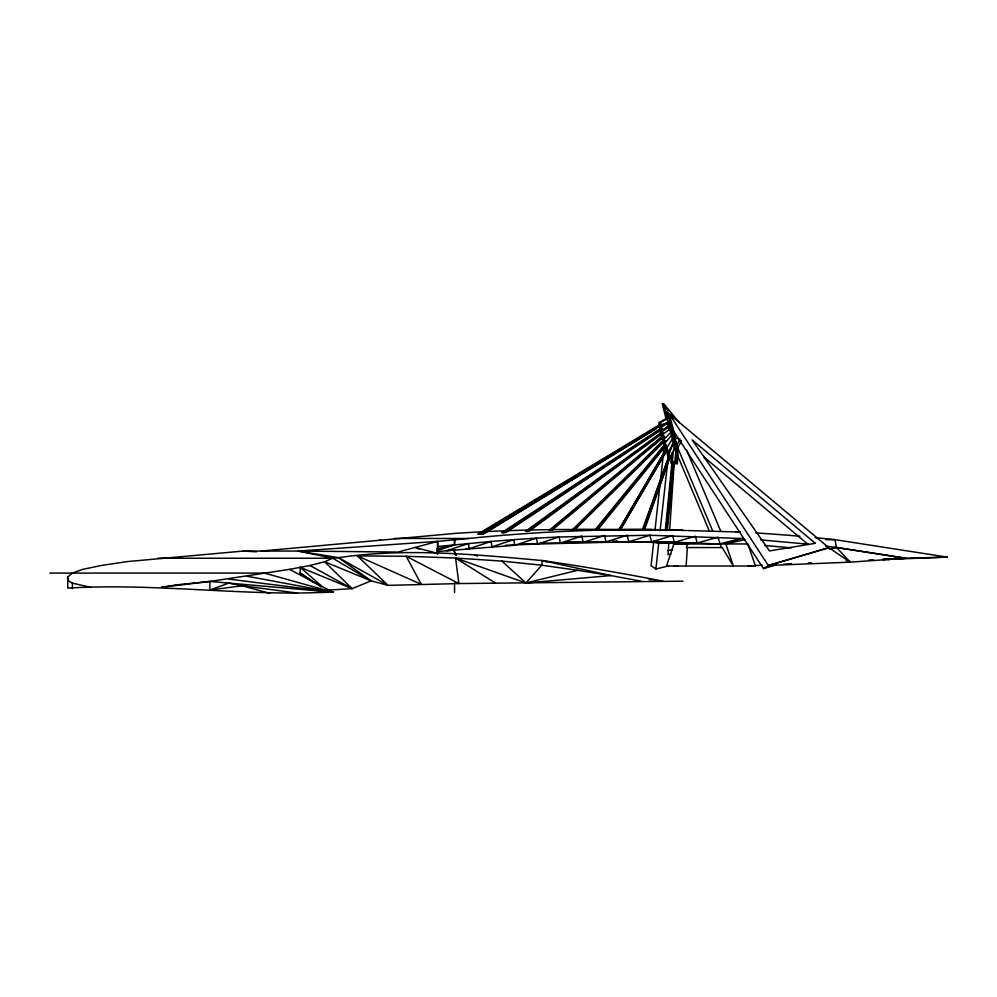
<?xml version="1.0" encoding="UTF-8"?>
<svg xmlns="http://www.w3.org/2000/svg" width="997" height="997" viewBox="0 0 997 997"><rect width="100%" height="100%" fill="white"/><g stroke="black" fill="none" stroke-linecap="round" stroke-linejoin="round"><path stroke-width="1.5" d="M289.504 569.362L332.923 592.193L297.542 593.103L242.346 585.762L209.869 590.025L209.893 581.45L289.504 569.362L309.93 565.511L324.598 561.735L332.724 558.245L338.531 557.672C406.165 547.714 474.56 554.444 542.231 560.538C582.634 566.383 622.863 573.312 662.918 581.176M313.731 582.622L300.109 572.976L300.284 567.33L352.103 588.629L371.108 580.852L388.12 585.389L458.869 583.557L682.92 581.176M686.135 566.009L687.332 547.565M668.85 542.281L668.027 554.544L671.043 554.095M669.672 530.018L674.209 462.546M671.629 452.999L670.844 462.969L673.262 463.431M675.866 441.534L673.199 451.579L672.302 462.969L677.299 463.904L678.184 449.335L673.411 433.246L665.161 442.842M641.121 581.176L610.887 575.581L542.231 560.538L541.832 565.199L525.918 582.996L455.554 558.033L406.153 556.264L357.362 555.89L388.12 585.389L338.531 557.672L298.215 551.054L243.256 551.054L127.554 561.573L101.731 565.411L82.714 569.374L72.332 573.088L67.721 576.976L67.746 588.105C144.278 583.544 220.973 593.14 297.542 593.103M674.72 463.431L676.19 447.915L674.72 445.846M665.311 530.491L672.053 461.686L672.701 461.686L665.959 530.504M666.681 530.491L673.411 461.686L674.072 461.686L667.329 530.504M675.866 463.642L677.611 447.391M653.77 541.134L651.066 565.66L655.876 569.013L668.526 565.935M654.954 530.404L664.426 444.562M655.876 569.013L658.93 541.383M660.114 530.641L668.414 455.417M680.041 542.779L687.569 543.951L686.372 547.565L722.214 547.565L733.381 566.009L725.853 543.951L740.671 538.467L743.563 538.667M654.855 496.768L661.472 477.825M668.289 451.828L667.305 454.582L668.563 458.695L669.623 456.327M668.763 454.582L675.044 438.767M673.199 451.579L670.021 458.695L661.572 432.087L671.355 424.971L672.152 427.539L662.606 434.493M668.04 450.233L666.769 452.812L660.114 432.087L668.675 425.856M668.214 452.812L674.57 439.876L673.673 437.072M680.029 438.929L676.203 446.681L667.591 411.923L673.062 418.59M681.449 440.587L675.692 452.277L663.628 403.573L679.281 422.691M675.617 438.107L669.211 413.892L828.806 547.702L850.242 562.158L905.874 558.245L834.975 547.278M666.706 447.865L674.271 436.15L672.813 436.15M596.605 529.432L664.912 445.198L664.513 444.637L595.396 529.432L597.976 529.432L666.283 445.198L665.871 444.637L596.754 529.432M663.703 442.842L665.622 440.624M662.606 439.253L664.613 436.998M664.064 439.253L672.776 430.368L671.816 427.788M550.656 530.18L663.155 436.312L662.918 435.664L549.21 530.242L552.026 530.18L664.289 436.512L664.052 435.851L550.568 530.242M655.054 444.55L655.677 444.026M667.143 422.516L659.553 427.489L659.964 430.966M655.777 432.436L656.412 432.013M671.504 415.599L669.735 416.11M673.1 430.355L763.49 568.626L768.338 565.523L828.806 547.702L768.338 565.523L669.211 413.892L670.944 416.16M485.851 531.488L503.049 521.007M505.691 519.4L536.124 500.855M538.766 499.248L660.475 425.071L660.276 424.323L477.638 534.23L481.887 533.906M663.504 423.974L483.246 533.906L478.996 534.23L661.647 424.323L661.834 425.071M483.271 534.118L656.138 428.772M667.953 417.643L658.955 422.566L659.553 426.38M379.022 540.374L380.493 539.788M209.869 590.025L228.811 583.095L242.346 585.762L269.788 593.427M466.098 548.649L469.188 548.649L468.465 543.589L446.419 550.743L514.764 545.297L536.461 538.156L559.143 536.959L649.919 535.252L740.671 538.467L720.008 543.951L674.408 542.306L613.329 541.77M469.188 548.649L491.122 541.471L513.791 539.664L536.461 538.156L537.557 544.038L628.783 541.77L649.919 535.252L651.589 541.894L672.614 535.588L674.408 542.306L695.308 536.249L697.215 542.979L717.99 537.209L721.255 547.565M505.491 545.297L537.557 544.038L559.143 536.959L560.364 543.053L581.837 536.074L583.17 542.343L604.531 535.489L605.977 541.919L627.225 535.215L628.783 541.77M436.91 550.618L454.545 544.91L454.545 539.788L454.545 544.91L436.574 548.948M763.49 568.626L776.314 564.85L772.363 564.913M830.588 549.16L836.458 547.453L906.099 558.283L947.15 557.111L834.975 539.664A4176.321 2711.703 90 0 0 815.147 537.645M740.347 532.062L651.726 529.519A4176.321 2711.703 -90 0 0 468.465 538.467L437.646 541.383L397.99 552.064L298.215 551.054L332.724 558.245L371.108 580.852L324.598 561.735L352.103 588.629L327.751 590.137M829.516 549.31L836.458 547.453L850.242 562.158L769.161 565.436M830.513 548.948L836.458 547.453L834.975 539.664L825.715 539.664M525.918 582.996L577.612 570.321L610.887 575.581L525.918 582.996L501.94 561.099L455.554 558.033L458.869 583.557L406.153 556.264L421.32 584.367L357.362 555.89M725.853 543.951L744.958 539.614M667.741 550.518L672.277 549.846M209.893 581.45L161.464 587.283L175.933 584.903L209.893 581.45L332.923 592.193L328.91 591.009M261.189 551.054L455.455 533.37A4176.321 2711.703 90 0 1 484.467 531.688M437.658 553.073L437.658 546.506L491.122 541.471L491.97 546.83L513.791 539.664L514.764 545.297M437.147 551.615L455.317 549.92M298.215 551.054L437.646 541.383L437.658 546.506M673.847 566.009L678.234 565.785M748.236 566.009L752.623 565.785M755.277 565.573L762.381 565.224M783.654 564.19L791.394 563.816M808.405 562.993L811.496 562.844M868.748 560.052L873.384 559.828M882.669 559.379L893.499 558.856M898.135 558.632L905.874 558.245L895.032 557.273M882.868 559.604L947.15 557.111M565.922 542.069L581.126 541.87M674.047 438.506L678.421 438.506M530.304 530.005A4176.321 2711.703 90 0 1 577.674 529.519L651.726 529.519M682.297 529.893L577.674 529.519M735.936 532.211L740.422 532.211M394.413 538.467L468.465 538.467M573.524 541.919L605.977 541.919M613.068 541.87L651.589 541.894M566.171 542.343L583.17 542.343M674.408 542.306L619.149 541.894L613.18 540.985M656.736 542.742L689.176 542.742M697.215 542.979L664.762 542.979L638.965 541.845M540.274 543.053L560.364 543.053M522.104 544.038L537.557 544.038M157.663 558.245L332.724 558.245M49.85 573.088L264.392 573.088L332.923 592.193L228.874 579.095M649.134 579.693L655.278 579.718M687.569 543.951L664.762 542.979L657.26 541.82M243.256 551.054L256.428 551.802M760.649 539.863L808.542 544.225M764.936 545.484L791.269 547.876M501.94 561.099L541.832 565.199L577.612 570.321M825.828 546.169L836.458 547.453M884.489 558.881L889.062 559.591M247.293 576.266L332.923 592.193M67.721 576.976L67.746 580.379L72.407 583.158L90.528 587.283M683.082 542.767L686.073 543.552M415.088 547.453L436.686 553.123M616.208 540.997L619.149 541.894M542.231 560.538L546.68 561.934M416.522 548.001L419.388 549.073M474.572 554.943L477.413 556.077M846.092 560.364L850.242 562.158M309.93 565.511L352.103 588.629M455.554 558.033L495.447 583.083M300.109 572.976L321.246 586.934M338.531 557.672L371.108 580.852M703.845 456.9L808.081 544.424M300.284 567.33L321.719 586.248M668.127 410.739L662.257 403.573L666.283 419.799M671.068 414.328L673.025 416.721M673.897 441.459L675.268 443.827M456.314 555.279L453.809 550.057L455.617 555.279M686.509 449.809L720.744 531.202M677.349 446.893L712.818 531.202M677.337 454.981L709.203 530.716M666.233 411.923L667.354 416.459M670.158 430.779L670.333 431.464M672.589 440.574L672.788 441.422M667.005 422.753L668.476 428.648M672.302 430.779L672.813 433.944M437.646 541.383L437.658 554.407M454.545 582.697L454.545 592.505M72.407 583.158L72.407 588.679M755.626 532.934A4176.321 2711.703 90 0 1 799.893 536.249M485.988 531.613A4176.321 2711.703 90 0 1 527.239 530.08M673.847 543.951L666.569 566.009L755.427 566.009L747.9 543.951L673.847 543.951M669.024 455.903L643.215 529.706L642.38 529.706L669.024 455.903M670.283 456.215L644.573 529.706L643.738 529.706L670.283 456.215M666.42 448.762L619.237 529.282L666.42 448.762M667.392 449.435L620.595 529.282L667.392 449.435M663.254 440.313L572.315 529.818L573.287 529.793L663.528 440.973L663.254 440.313M664.613 440.313L573.686 529.818L574.658 529.793L664.887 440.973L664.613 440.313M661.572 433.147L527.662 531.276L525.481 531.364L661.385 432.536L661.572 433.147M662.93 433.147L529.033 531.276L526.852 531.364L662.743 432.536L662.93 433.147M661.136 429.059L504.457 532.51L501.641 532.672L660.924 428.324L661.136 429.059M662.295 429.196L505.828 532.51L502.999 532.672L662.083 428.448L662.295 429.196M669.859 421.694L661.011 427.489L661.422 430.966L670.732 424.859L669.859 421.694M670.208 420.771L661.011 426.38L660.413 422.566L669.411 417.643L670.208 420.771M815.297 543.315L769.472 550.942L692.117 439.876L815.297 543.315"/></g></svg>
